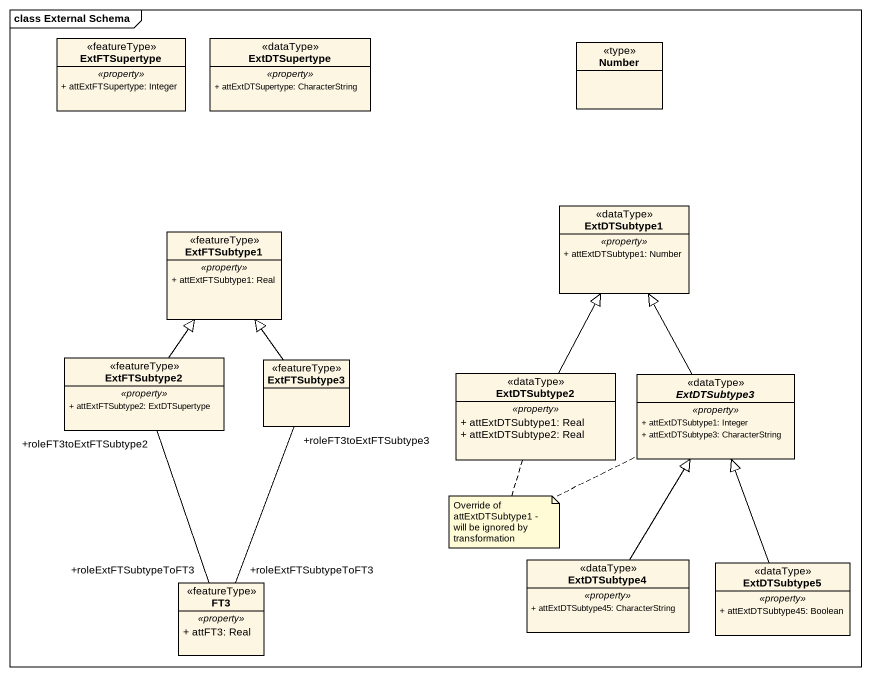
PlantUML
@startuml
mainframe class External Schema
hide circle
hide empty members
skinparam classAttributeIconSize 0
class ExtFTSupertype <<featureType>> {
  .. <<property>> ..
  + attExtFTSupertype: Integer
}
class ExtDTSupertype <<dataType>> {
  .. <<property>> ..
  + attExtDTSupertype: CharacterString
}
class Number <<type>>
class ExtFTSubtype1 <<featureType>> {
  .. <<property>> ..
  + attExtFTSubtype1: Real
}
class ExtDTSubtype1 <<dataType>> {
  .. <<property>> ..
  + attExtDTSubtype1: Number
}
class ExtFTSubtype2 <<featureType>> {
  .. <<property>> ..
  + attExtFTSubtype2: ExtDTSupertype
}
class ExtFTSubtype3 <<featureType>>
class ExtDTSubtype2 <<dataType>> {
  .. <<property>> ..
  + attExtDTSubtype1: Real
  + attExtDTSubtype2: Real
}
abstract class ExtDTSubtype3 <<dataType>> {
  .. <<property>> ..
  + attExtDTSubtype1: Integer
  + attExtDTSubtype3: CharacterString
}
class FT3 <<featureType>> {
  .. <<property>> ..
  + attFT3: Real
}
class ExtDTSubtype4 <<dataType>> {
  .. <<property>> ..
  + attExtDTSubtype45: CharacterString
}
class ExtDTSubtype5 <<dataType>> {
  .. <<property>> ..
  + attExtDTSubtype45: Boolean
}
ExtFTSubtype2 -up-|> ExtFTSubtype1
ExtFTSubtype2 "+roleFT3toExtFTSubtype2" -- "+roleExtFTSubtypeToFT3" FT3
ExtFTSubtype3 -up-|> ExtFTSubtype1
ExtFTSubtype3 "+roleFT3toExtFTSubtype3" -- "+roleExtFTSubtypeToFT3" FT3
ExtDTSubtype2 -up-|> ExtDTSubtype1
ExtDTSubtype3 -up-|> ExtDTSubtype1
ExtDTSubtype4 -up-|> ExtDTSubtype3
ExtDTSubtype5 -up-|> ExtDTSubtype3
note as N1
  Override of attExtDTSubtype1 - will be ignored by transformation
end note
N1 .. ExtDTSubtype2
N1 .. ExtDTSubtype3
@enduml
